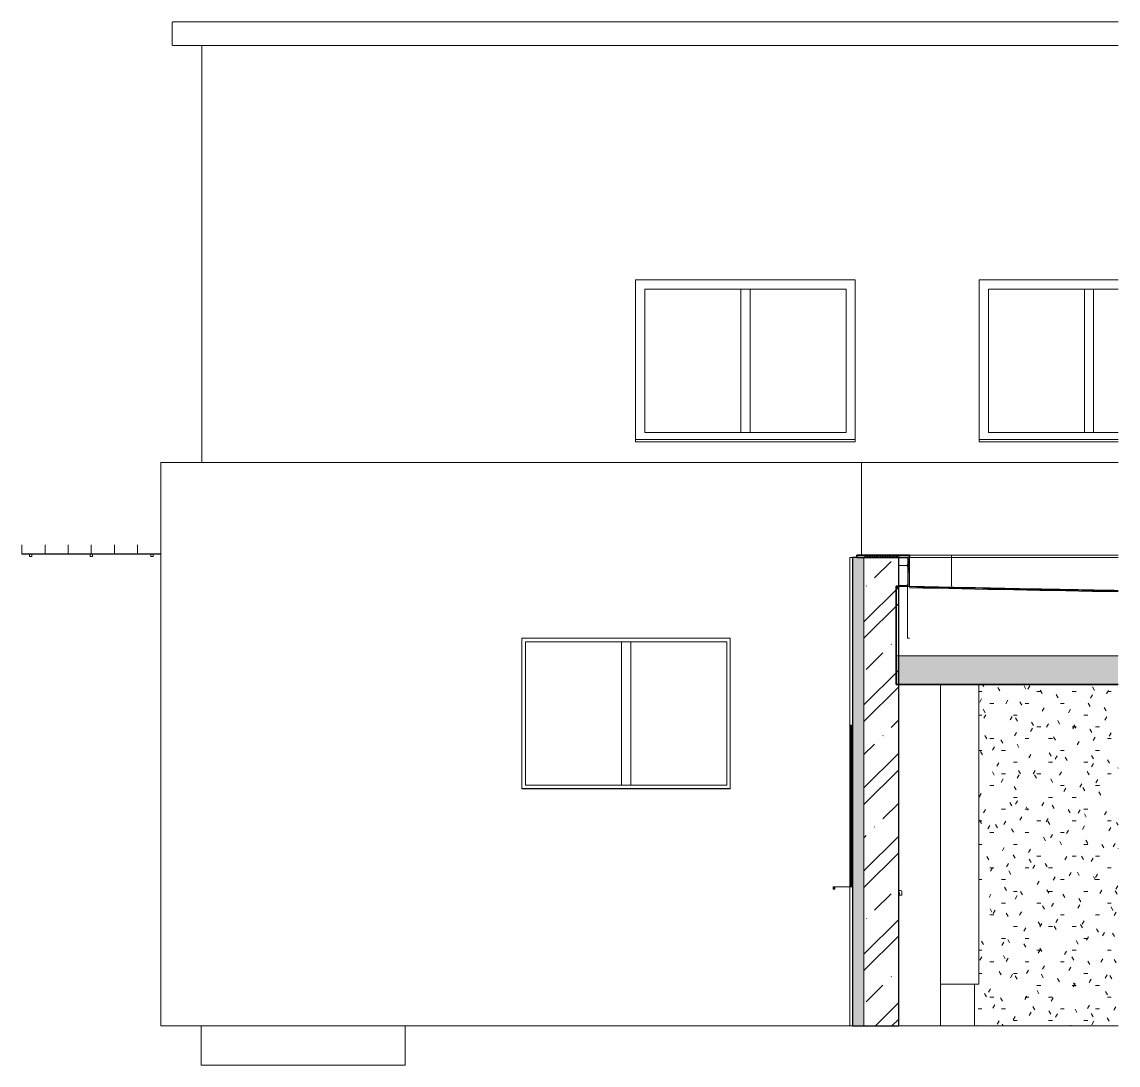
# Model space of a CAD drawing. Header units: millimetres. Extents: x -20192 to 462224, y -45352 to 20466.
# Drawn here: x 108540 to 118017, y 530 to 9550 of the extents above; entities that cross this region are included whole.
import ezdxf

# ---------------------------------------------------------------- set-up
doc = ezdxf.new("R2010")
doc.units = ezdxf.units.MM
for name, color, linetype, lineweight in [('A-GENM', 13, 'Continuous', 9), ('A-GLAZ', 151, 'Continuous', 9), ('A-ROOF', 132, 'Continuous', 9), ('A-ROOF-OTLN', 132, 'Continuous', 9), ('A-ROOF-PATT', 132, 'Continuous', 35), ('A-WALL', 113, 'Continuous', 9), ('A-WALL-PATT', 111, 'Continuous', 25), ('M-EQPM', 50, 'Continuous', 9), ('Q-SPCQ', 91, 'Continuous', 9), ('S-COLS', 52, 'Continuous', 9)]:
    doc.layers.add(name, color=color, linetype=linetype, lineweight=lineweight)

# ---------------------------------------------------------------- blocks, each defined once
blk = doc.blocks.new('parapet s nosem_vnitní - parapet s nosem_vnitní-1280358-VB3-S-Bourání')
at = {"layer": 'A-GENM'}
for p, q in [((71745.6, 2040), (71729.5, 2040)), ((71729.5, 2020), (71735.6, 2020)), ((71731, 2000), (71731, 2020)), ((71735.6, 2000), (71731, 2000)), ((71735.6, 2020), (71735.6, 2000)), ((71735.6, 2000), (71755.6, 2000)), ((71755.6, 2000), (71755.6, 2030))]:
    blk.add_line(p, q, dxfattribs=at)
blk.add_ellipse((71745.6, 2030), major_axis=(0, 10), ratio=0.999989, start_param=4.712389, end_param=6.283185, dxfattribs=at)
blk = doc.blocks.new('parapet_ext - parapet_ext-1802137-VB3-S-Bourání')
at = {"layer": 'Q-SPCQ'}
for p, q in [((71171.2, 2050), (71171.2, 2072)), ((71175.4, 2072), (71171.2, 2072)), ((71175.4, 2050), (71171.2, 2050)), ((71325.4, 2072), (71175.4, 2072)), ((71175.4, 2072), (71175.4, 2050)), ((71175.4, 2050), (71177.4, 2050)), ((71177.4, 2070), (71325.4, 2070)), ((71177.4, 2050), (71177.4, 2070))]:
    blk.add_line(p, q, dxfattribs=at)
blk = doc.blocks.new('parapet s nosem_vnitní - parapet s nosem_vnitní-V30-VB3-S-Bourání')
at = {"layer": 'A-GENM'}
blk.add_line((71729.5, 2000), (71731, 2000), dxfattribs=at)
blk = doc.blocks.new('parapet_ext - parapet_ext-V31-VB3-S-Bourání')
at = {"layer": 'Q-SPCQ'}
for p, q in [((71162, 2050), (71162, 2072)), ((71166.1, 2072), (71162, 2072)), ((71166.1, 2050), (71162, 2050)), ((71171.2, 2072), (71166.1, 2072)), ((71166.1, 2072), (71166.1, 2050)), ((71166.1, 2050), (71168.1, 2050)), ((71168.1, 2070), (71171.2, 2070)), ((71168.1, 2050), (71168.1, 2070))]:
    blk.add_line(p, q, dxfattribs=at)
blk = doc.blocks.new('OKNO_2k_ - OKNO_2k_1900x1400-1963756-VB3-S-Bourání')
at = {"layer": 'A-GLAZ'}
for p, q in [((69534.2, 6000), (69534.2, 7240)), ((69534.2, 7240), (71274.2, 7240)), ((70364.2, 6000), (70364.2, 7240)), ((70444.2, 7240), (70364.2, 7240)), ((70444.2, 6000), (70444.2, 7240)), ((71274.2, 7240), (71274.2, 6000)), ((71274.2, 6000), (69534.2, 6000)), ((70444.2, 6000), (70364.2, 6000))]:
    blk.add_line(p, q, dxfattribs=at)
blk = doc.blocks.new('parapet s nosem_vnitní - parapet s nosem_vnitní-1354054-VB3-S-Bourání')
at = {"layer": 'A-GENM'}
blk.add_line((71354.2, 5940), (69454.2, 5940), dxfattribs=at)
blk = doc.blocks.new('OKNO_2k_ - OKNO_2k_1900x1400-V32-VB3-S-Bourání')
at = {"layer": 'A-GLAZ'}
for p, q in [((72504.7, 6000), (72504.7, 7240)), ((72504.7, 7240), (73626.4, 7240)), ((73334.7, 6000), (73334.7, 7240)), ((73414.7, 7240), (73334.7, 7240)), ((73414.7, 6000), (73414.7, 7240)), ((73626.4, 6000), (72504.7, 6000)), ((73414.7, 6000), (73334.7, 6000))]:
    blk.add_line(p, q, dxfattribs=at)
blk = doc.blocks.new('parapet s nosem_vnitní - parapet s nosem_vnitní-V33-VB3-S-Bourání')
at = {"layer": 'A-GENM'}
blk.add_line((73626.4, 5940), (72424.7, 5940), dxfattribs=at)
blk = doc.blocks.new('OKNO_2k_ - OKNO_2k_1900x1400-1963744-VB3-S-Bourání')
at = {"layer": 'A-GLAZ'}
for p, q in [((68502.4, 2950), (68502.4, 4190)), ((68502.4, 4190), (70242.4, 4190)), ((69332.4, 2950), (69332.4, 4190)), ((69412.4, 4190), (69332.4, 4190)), ((69412.4, 4190), (69412.4, 2950)), ((70242.4, 4190), (70242.4, 2950)), ((70242.4, 2950), (68502.4, 2950)), ((69412.4, 2950), (69332.4, 2950))]:
    blk.add_line(p, q, dxfattribs=at)
blk = doc.blocks.new('parapet_ext - parapet_ext-1802132-VB3-S-Bourání')
at = {"layer": 'Q-SPCQ'}
blk.add_line((70272.4, 2922), (68472.4, 2922), dxfattribs=at)
blk = doc.blocks.new('FP_34-VB3-S-Bourání')
at = {"layer": 'M-EQPM'}
for p, q in [((64349.3, 5029.2), (64349.3, 4950.4)), ((64549.3, 5029.2), (64549.3, 4950.4)), ((64749.3, 5029.2), (64749.3, 4950.4)), ((64949.3, 5029.2), (64949.3, 4950.4)), ((65149.3, 5029.2), (65149.3, 4950.4))]:
    blk.add_line(p, q, dxfattribs=at)
blk = doc.blocks.new('DPS_stříška_hlavní_vstup_2 - DPS_stříška_hlavní_vstup_2-1605088-VB3-S-Bourání')
at = {"layer": 'M-EQPM'}
h = blk.add_hatch(dxfattribs=at)
h.set_pattern_fill('FP_49', color=256, style=0, pattern_type=2)
h.set_pattern_definition([(90, (64149.29, 4093.95), (-200, 1e-14), [])])
h.paths.add_polyline_path([(65349.3, 4949.3), (64149.3, 4949.3), (64149.3, 4947.5), (65349.3, 4947.5)])
for p, q in [((64149.3, 5028.4), (64149.3, 4949.3)), ((64149.3, 4947.5), (64149.3, 4949.3)), ((64149.3, 4949.3), (65349.3, 4949.3)), ((65349.3, 4947.5), (64149.3, 4947.5)), ((64234.3, 4947.5), (64214.3, 4947.5)), ((64214.3, 4947.5), (64214.3, 4928.7)), ((64214.3, 4928.7), (64224.3, 4928.7)), ((64224.3, 4928.7), (64234.3, 4928.7)), ((64234.3, 4928.7), (64234.3, 4947.5)), ((64759.3, 4947.5), (64739.3, 4947.5)), ((64739.3, 4947.5), (64739.3, 4928.7)), ((64739.3, 4928.7), (64749.3, 4928.7)), ((64749.3, 4928.7), (64759.3, 4928.7)), ((64759.3, 4928.7), (64759.3, 4947.5)), ((65284.3, 4947.5), (65264.3, 4947.5)), ((65264.3, 4947.5), (65264.3, 4928.7)), ((65264.3, 4928.7), (65274.3, 4928.7)), ((65274.3, 4928.7), (65284.3, 4928.7)), ((65284.3, 4928.7), (65284.3, 4947.5))]:
    blk.add_line(p, q, dxfattribs=at)
blk.add_blockref('FP_34-VB3-S-Bourání', (0, 0), dxfattribs=at)

msp = doc.modelspace()

# ---------------------------------------------------------------- hatches: boundary and pattern name
at = {"layer": 'A-ROOF-PATT', "lineweight": 9}
h = msp.add_hatch(dxfattribs=at)
h.set_pattern_fill('FP_21', color=41, angle=-180, style=0, pattern_type=2)
h.set_pattern_definition([(270, (118366.2, 4940), (1270, 8e-14), []), (270, (118376.3, 4940), (1270, 8e-14), []), (270, (118386.5, 4940), (1270, 8e-14), []), (270, (118396.6, 4940), (1270, 8e-14), []), (270, (118406.8, 4940), (1270, 8e-14), []), (270, (118417, 4940), (1270, 8e-14), []), (270, (118427.1, 4940), (1270, 8e-14), []), (270, (118437.3, 4940), (1270, 8e-14), []), (270, (118447.4, 4940), (1270, 8e-14), []), (270, (118457.6, 4940), (1270, 8e-14), []), (270, (118467.8, 4940), (1270, 8e-14), []), (270, (118477.9, 4940), (1270, 8e-14), []), (270, (118488.1, 4940), (1270, 8e-14), []), (270, (118498.2, 4940), (1270, 8e-14), []), (270, (118508.4, 4940), (1270, 8e-14), []), (270, (118518.6, 4940), (1270, 8e-14), []), (270, (118528.7, 4940), (1270, 8e-14), []), (270, (118538.9, 4940), (1270, 8e-14), []), (270, (118549, 4940), (1270, 8e-14), []), (270, (118559.2, 4940), (1270, 8e-14), []), (270, (118569.4, 4940), (1270, 8e-14), []), (270, (118579.5, 4940), (1270, 8e-14), []), (270, (118589.7, 4940), (1270, 8e-14), []), (270, (118599.8, 4940), (1270, 8e-14), []), (270, (118610, 4940), (1270, 8e-14), []), (270, (118620.2, 4940), (1270, 8e-14), []), (270, (118630.3, 4940), (1270, 8e-14), []), (270, (118640.5, 4940), (1270, 8e-14), []), (270, (118650.6, 4940), (1270, 8e-14), []), (270, (118660.8, 4940), (1270, 8e-14), []), (270, (119001.2, 4940), (1270, 8e-14), []), (270, (119011.3, 4940), (1270, 8e-14), []), (270, (119021.5, 4940), (1270, 8e-14), []), (270, (119031.6, 4940), (1270, 8e-14), []), (270, (119041.8, 4940), (1270, 8e-14), []), (270, (119052, 4940), (1270, 8e-14), []), (270, (119062.1, 4940), (1270, 8e-14), []), (270, (119072.3, 4940), (1270, 8e-14), []), (270, (119082.4, 4940), (1270, 8e-14), []), (270, (119092.6, 4940), (1270, 8e-14), []), (270, (119102.8, 4940), (1270, 8e-14), []), (270, (119112.9, 4940), (1270, 8e-14), []), (270, (119123.1, 4940), (1270, 8e-14), []), (270, (119133.2, 4940), (1270, 8e-14), []), (270, (119143.4, 4940), (1270, 8e-14), []), (270, (119153.6, 4940), (1270, 8e-14), []), (270, (119163.7, 4940), (1270, 8e-14), []), (270, (119173.9, 4940), (1270, 8e-14), []), (270, (119184, 4940), (1270, 8e-14), []), (270, (119194.2, 4940), (1270, 8e-14), []), (270, (119204.4, 4940), (1270, 8e-14), []), (270, (119214.5, 4940), (1270, 8e-14), []), (270, (119224.7, 4940), (1270, 8e-14), []), (270, (119234.8, 4940), (1270, 8e-14), []), (270, (119245, 4940), (1270, 8e-14), []), (270, (119255.2, 4940), (1270, 8e-14), []), (270, (119265.3, 4940), (1270, 8e-14), []), (270, (119275.5, 4940), (1270, 8e-14), []), (270, (119285.6, 4940), (1270, 8e-14), []), (270, (119295.8, 4940), (1270, 8e-14), [])])
h.paths.add_polyline_path([(115759.5, 4920), (116213.6, 4920), (116213.6, 4940), (115759.5, 4940)])
h = msp.add_hatch(dxfattribs=at)
h.set_pattern_fill('FP_46', color=256, angle=-180, style=0, pattern_type=2)
h.set_pattern_definition([(271.46, (120272, 4612.3), (1269.6, 32.34), []), (271.46, (120282.1, 4612.6), (1269.6, 32.34), []), (271.46, (120292.3, 4612.8), (1269.6, 32.34), []), (271.46, (120302.4, 4613.1), (1269.6, 32.34), []), (271.46, (120312.6, 4613.4), (1269.6, 32.34), []), (271.46, (120322.7, 4613.6), (1269.6, 32.34), []), (271.46, (120332.9, 4613.9), (1269.6, 32.34), []), (271.46, (120343, 4614.1), (1269.6, 32.34), []), (271.46, (120353.2, 4614.4), (1269.6, 32.34), []), (271.46, (120363.4, 4614.6), (1269.6, 32.34), []), (271.46, (120373.5, 4614.9), (1269.6, 32.34), []), (271.46, (120383.7, 4615.2), (1269.6, 32.34), []), (271.46, (120393.8, 4615.4), (1269.6, 32.34), []), (271.46, (120404, 4615.7), (1269.6, 32.34), []), (271.46, (120414.2, 4616), (1269.6, 32.34), []), (271.46, (120424.3, 4616.2), (1269.6, 32.34), []), (271.46, (120434.5, 4616.5), (1269.6, 32.34), []), (271.46, (120444.6, 4616.7), (1269.6, 32.34), []), (271.46, (120454.8, 4617), (1269.6, 32.34), []), (271.46, (120465, 4617.2), (1269.6, 32.34), []), (271.46, (120475.1, 4617.5), (1269.6, 32.34), []), (271.46, (120485.3, 4617.7), (1269.6, 32.34), []), (271.46, (120495.4, 4618), (1269.6, 32.34), []), (271.46, (120505.6, 4618.3), (1269.6, 32.34), []), (271.46, (120515.7, 4618.5), (1269.6, 32.34), []), (271.46, (120525.9, 4618.8), (1269.6, 32.34), []), (271.46, (120536, 4619), (1269.6, 32.34), []), (271.46, (120546.2, 4619.3), (1269.6, 32.34), []), (271.46, (120556.3, 4619.6), (1269.6, 32.34), []), (271.46, (120566.5, 4619.8), (1269.6, 32.34), []), (271.46, (120906.8, 4628.5), (1269.6, 32.34), []), (271.46, (120916.9, 4628.7), (1269.6, 32.34), []), (271.46, (120927.1, 4629), (1269.6, 32.34), []), (271.46, (120937.2, 4629.3), (1269.6, 32.34), []), (271.46, (120947.4, 4629.5), (1269.6, 32.34), []), (271.46, (120957.5, 4629.8), (1269.6, 32.34), []), (271.46, (120967.7, 4630), (1269.6, 32.34), []), (271.46, (120977.9, 4630.3), (1269.6, 32.34), []), (271.46, (120988, 4630.5), (1269.6, 32.34), []), (271.46, (120998.2, 4630.8), (1269.6, 32.34), []), (271.46, (121008.3, 4631.1), (1269.6, 32.34), []), (271.46, (121018.5, 4631.3), (1269.6, 32.34), []), (271.46, (121028.6, 4631.6), (1269.6, 32.34), []), (271.46, (121038.8, 4631.8), (1269.6, 32.34), []), (271.46, (121049, 4632.1), (1269.6, 32.34), []), (271.46, (121059.1, 4632.4), (1269.6, 32.34), []), (271.46, (121069.3, 4632.6), (1269.6, 32.34), []), (271.46, (121079.4, 4632.9), (1269.6, 32.34), []), (271.46, (121089.6, 4633.1), (1269.6, 32.34), []), (271.46, (121099.7, 4633.4), (1269.6, 32.34), []), (271.46, (121109.9, 4633.7), (1269.6, 32.34), []), (271.46, (121120, 4633.9), (1269.6, 32.34), []), (271.46, (121130.2, 4634.2), (1269.6, 32.34), []), (271.46, (121140.4, 4634.4), (1269.6, 32.34), []), (271.46, (121150.5, 4634.7), (1269.6, 32.34), []), (271.46, (121160.7, 4635), (1269.6, 32.34), []), (271.46, (121170.8, 4635.2), (1269.6, 32.34), []), (271.46, (121181, 4635.5), (1269.6, 32.34), []), (271.46, (121191.1, 4635.7), (1269.6, 32.34), []), (271.46, (121201.3, 4636), (1269.6, 32.34), [])])
h.paths.add_polyline_path([(118017.4, 4621.8), (118017.4, 4631.8), (117026.5, 4650.3), (116215.5, 4667.4), (116215.5, 4657.5), (116766.3, 4646.6)])
h.paths.add_polyline_path([(116120.5, 4659.6), (116120.5, 4669.5), (116099.6, 4670), (116099.6, 4660), (116110.1, 4659.8)])
at = {"layer": 'A-ROOF-PATT'}
msp.add_hatch(color=256, dxfattribs=at).paths.add_polyline_path([(116215.5, 3820), (118017.4, 3820), (118017.4, 4070), (116099.6, 4070), (116099.6, 3820), (116140.8, 3820)])
at = {"layer": 'A-WALL-PATT', "lineweight": 9}
msp.add_hatch(color=41, dxfattribs=at).paths.add_polyline_path([(115720.5, 870), (115820.5, 870), (115820.5, 4920), (115720.5, 4920), (115720.5, 1424.2)])
h = msp.add_hatch(dxfattribs=at)
h.set_pattern_fill('FP_50', color=256, angle=135, style=0, pattern_type=2)
h.set_pattern_definition([(45, (77691, 1e-10), (-359.21, 359.21), []), (45, (77834.7, 1e-10), (-359.21, 359.21), []), (45, (78122.06, 1e-10), (-215.526, 502.8943), [203.2, -101.6, 3.353, -98.247])])
h.paths.add_polyline_path([(115820.5, 870), (116120.5, 870), (116120.5, 4920), (115820.5, 4920), (115820.5, 1424.2)])
h = msp.add_hatch(dxfattribs=at)
h.set_pattern_fill('FP_47', color=256, style=0, pattern_type=2)
h.set_pattern_definition([(0, (77691.005, 0), (150, 86.6), [100, -200]), (60, (77791.005, 0), (0.0022, 173.20381), [100, -200]), (300, (77791.005, 0), (149.9978, -86.60381), [100, -200])])
h.paths.add_polyline_path([(116200.5, 4667.7), (116200.5, 4920), (116120.5, 4920), (116120.5, 4669.5), (116160.5, 4668.6)])
h = msp.add_hatch(dxfattribs=at)
h.set_pattern_fill('FP_48', color=256, angle=180, style=0, pattern_type=2)
h.set_pattern_definition([(180, (116215.5, 5722.2), (-2e-13, -1270), []), (180, (116215.5, 5712), (-2e-13, -1270), []), (180, (116215.5, 5701.9), (-2e-13, -1270), []), (180, (116215.5, 5691.7), (-2e-13, -1270), []), (180, (116215.5, 5681.5), (-2e-13, -1270), []), (180, (116215.5, 5671.4), (-2e-13, -1270), []), (180, (116215.5, 5661.2), (-2e-13, -1270), []), (180, (116215.5, 5651), (-2e-13, -1270), []), (180, (116215.5, 5640.9), (-2e-13, -1270), []), (180, (116215.5, 5630.7), (-2e-13, -1270), []), (180, (116215.5, 5620.6), (-2e-13, -1270), []), (180, (116215.5, 5610.4), (-2e-13, -1270), []), (180, (116215.5, 5600.3), (-2e-13, -1270), []), (180, (116215.5, 5590.1), (-2e-13, -1270), []), (180, (116215.5, 5580), (-2e-13, -1270), []), (180, (116215.5, 5569.8), (-2e-13, -1270), []), (180, (116215.5, 5559.6), (-2e-13, -1270), []), (180, (116215.5, 5549.5), (-2e-13, -1270), []), (180, (116215.5, 5539.3), (-2e-13, -1270), []), (180, (116215.5, 5529.1), (-2e-13, -1270), []), (180, (116215.5, 5519), (-2e-13, -1270), []), (180, (116215.5, 5508.8), (-2e-13, -1270), []), (180, (116215.5, 5498.7), (-2e-13, -1270), []), (180, (116215.5, 5488.5), (-2e-13, -1270), []), (180, (116215.5, 5478.3), (-2e-13, -1270), []), (180, (116215.5, 5468.2), (-2e-13, -1270), []), (180, (116215.5, 5458), (-2e-13, -1270), []), (180, (116215.5, 5447.9), (-2e-13, -1270), []), (180, (116215.5, 5437.7), (-2e-13, -1270), []), (180, (116215.5, 5427.5), (-2e-13, -1270), []), (180, (116215.5, 5087.2), (-2e-13, -1270), []), (180, (116215.5, 5077), (-2e-13, -1270), []), (180, (116215.5, 5066.9), (-2e-13, -1270), []), (180, (116215.5, 5056.7), (-2e-13, -1270), []), (180, (116215.5, 5046.5), (-2e-13, -1270), []), (180, (116215.5, 5036.4), (-2e-13, -1270), []), (180, (116215.5, 5026.2), (-2e-13, -1270), []), (180, (116215.5, 5016), (-2e-13, -1270), []), (180, (116215.5, 5005.9), (-2e-13, -1270), []), (180, (116215.5, 4995.7), (-2e-13, -1270), []), (180, (116215.5, 4985.6), (-2e-13, -1270), []), (180, (116215.5, 4975.4), (-2e-13, -1270), []), (180, (116215.5, 4965.3), (-2e-13, -1270), []), (180, (116215.5, 4955.1), (-2e-13, -1270), []), (180, (116215.5, 4945), (-2e-13, -1270), []), (180, (116215.5, 4934.8), (-2e-13, -1270), []), (180, (116215.5, 4924.6), (-2e-13, -1270), []), (180, (116215.5, 4914.5), (-2e-13, -1270), []), (180, (116215.5, 4904.3), (-2e-13, -1270), []), (180, (116215.5, 4894.1), (-2e-13, -1270), []), (180, (116215.5, 4884), (-2e-13, -1270), []), (180, (116215.5, 4873.8), (-2e-13, -1270), []), (180, (116215.5, 4863.7), (-2e-13, -1270), []), (180, (116215.5, 4853.5), (-2e-13, -1270), []), (180, (116215.5, 4843.3), (-2e-13, -1270), []), (180, (116215.5, 4833.2), (-2e-13, -1270), []), (180, (116215.5, 4823), (-2e-13, -1270), []), (180, (116215.5, 4812.9), (-2e-13, -1270), []), (180, (116215.5, 4802.7), (-2e-13, -1270), []), (180, (116215.5, 4792.5), (-2e-13, -1270), [])])
h.paths.add_polyline_path([(116215.5, 4667.4), (116215.5, 4920), (116200.5, 4920), (116200.5, 4667.7), (116208, 4667.6)])
h = msp.add_hatch(dxfattribs=at)
h.set_pattern_fill('FP_45', color=256, style=0, pattern_type=2)
h.set_pattern_definition([(0, (77691, 0), (406.4, 101.6), [33.528, -271.272, 33.528, -271.272, -1625.6]), (0, (77691, 0), (406.4, 101.6), [-609.6, 33.528, -576.072, 33.528, -271.272, -711.2]), (0, (77691, 0), (406.4, 101.6), [-1524, 33.528, -169.672, 33.528, -474.472]), (120, (77843.4, 50.8), (-291.18818, 301.15272), [33.528, -271.272, 33.528, -271.272, -1625.6]), (120, (77843.4, 50.8), (-291.18818, 301.15272), [-609.6, 33.528, -576.072, 33.528, -271.272, -711.2]), (120, (77843.4, 50.8), (-291.18818, 301.15272), [-1524, 33.528, -169.672, 33.528, -474.472]), (240, (77894.2, 254), (-115.21182, -402.75272), [33.528, -271.272, 33.528, -271.272, -1625.6]), (240, (77894.2, 254), (-115.21182, -402.75272), [-609.6, 33.528, -576.072, 33.528, -271.272, -711.2]), (240, (77894.2, 254), (-115.21182, -402.75272), [-1524, 33.528, -169.672, 33.528, -474.472])])
h.paths.add_polyline_path([(118017.4, 870), (118017.4, 3820), (116813.5, 3820), (116813.5, 1230), (116775.6, 1230), (116775.6, 870)])

# ---------------------------------------------------------------- linework, layer by layer
at = {"layer": 'A-ROOF', "color": 40, "lineweight": 35}
for p, q in [((116213.6, 4940), (115759.5, 4940)), ((115759.5, 4940), (115759.5, 4920)), ((116213.6, 4920), (116213.6, 4940)), ((115759.5, 4920), (116213.6, 4920))]:
    msp.add_line(p, q, dxfattribs=at)
at = {"layer": 'A-ROOF', "color": 41}
for p, q in [((116213.6, 4940), (118017.4, 4940)), ((116578.5, 4920), (116578.5, 4940)), ((118017.4, 4920), (116215.5, 4920))]:
    msp.add_line(p, q, dxfattribs=at)
at = {"layer": 'A-ROOF', "lineweight": 35}
for p, q in [((116099.6, 4670), (116099.6, 3820)), ((116099.6, 3820), (118017.4, 3820))]:
    msp.add_line(p, q, dxfattribs=at)
at = {"layer": 'A-ROOF'}
msp.add_line((116099.6, 4070), (118017.4, 4070), dxfattribs=at)
at = {"layer": 'A-ROOF', "lineweight": 35, "flags": 128}
msp.add_lwpolyline([(116120.5, 4669.5), (116110.1, 4669.8), (116099.6, 4670)], dxfattribs=at)
at = {"layer": 'A-ROOF', "flags": 128}
msp.add_lwpolyline([(116120.5, 4659.6), (116110.1, 4659.8), (116099.6, 4660)], dxfattribs=at)
at = {"layer": 'A-ROOF', "lineweight": 35}
msp.add_open_spline([(118017.4, 4631.7), (117923.6, 4633.4), (117660.9, 4638.1), (117060.3, 4649.4), (116553.5, 4659.9), (116215.5, 4667.4)], degree=3, knots=[0.5062758, 0.5062758, 0.5062758, 0.5062758, 0.5833333, 0.7222222, 1, 1, 1, 1], dxfattribs=at)
at = {"layer": 'A-ROOF'}
msp.add_open_spline([(118017.4, 4621.7), (117416.7, 4632.5), (116816.1, 4644.5), (116215.5, 4657.5)], degree=3, dxfattribs=at)
at = {"layer": 'A-ROOF-OTLN'}
for p, q in [((109840.3, 9351.6), (109840.3, 9543.8)), ((118017.4, 9549.8), (109846.3, 9549.8)), ((109846.3, 9345.6), (118017.4, 9345.6))]:
    msp.add_line(p, q, dxfattribs=at)
for points, knots in [([(109840.3, 9543.8), (109840.3, 9544.4), (109840.4, 9545.2), (109840.8, 9546.1), (109841.1, 9546.9), (109841.5, 9547.4), (109841.8, 9547.8), (109842.2, 9548.2), (109842.6, 9548.6), (109843.2, 9549), (109843.7, 9549.2), (109844, 9549.4), (109844.4, 9549.5), (109844.8, 9549.6), (109845.1, 9549.7), (109845.5, 9549.8), (109845.9, 9549.8), (109846.2, 9549.8), (109846.3, 9549.8)], [0, 0, 0, 0, 0.125, 0.1875, 0.25, 0.3125, 0.34375, 0.375, 0.4375, 0.5, 0.53125, 0.5625, 0.59375, 0.625, 0.65625, 0.6875, 0.71875, 0.75, 0.75, 0.75, 0.75]), ([(109846.3, 9345.6), (109846.2, 9345.6), (109845.9, 9345.6), (109845.5, 9345.7), (109845.1, 9345.7), (109844.8, 9345.8), (109844.4, 9345.9), (109844, 9346.1), (109843.7, 9346.2), (109843.3, 9346.4), (109843, 9346.6), (109842.5, 9346.9), (109842.2, 9347.3), (109841.8, 9347.7), (109841.5, 9348.1), (109841.1, 9348.6), (109840.8, 9349.3), (109840.4, 9350.3), (109840.3, 9351.1), (109840.3, 9351.6)], [0.3333333, 0.3333333, 0.3333333, 0.3333333, 0.3611111, 0.3888889, 0.4166667, 0.4444444, 0.4722222, 0.5, 0.5277778, 0.5555556, 0.5833333, 0.6111111, 0.6666667, 0.6944444, 0.7222222, 0.7777778, 0.8333333, 0.8888889, 1, 1, 1, 1])]:
    msp.add_open_spline(points, degree=3, knots=knots, dxfattribs=at)
at = {"layer": 'A-WALL'}
for p, q in [((110095.3, 5740), (110095.3, 9345.8)), ((113845.2, 7320), (115745.2, 7320)), ((113845.2, 5920), (113845.2, 7320)), ((115745.2, 7320), (115745.2, 5920)), ((116815.7, 7320), (118017.4, 7320)), ((116815.7, 5920), (116815.7, 7320)), ((115745.2, 5920), (113845.2, 5920)), ((118017.4, 5920), (116815.7, 5920)), ((109740.3, 870), (109740.3, 5740)), ((115798.5, 5740), (109740.3, 5740)), ((115798.5, 4940), (115798.5, 5740)), ((118017.4, 5740), (115798.7, 5740)), ((115798.7, 5740), (115798.7, 4940)), ((116200.5, 4920), (116200.5, 4667.7)), ((116578.5, 4920), (116578.5, 4670.3)), ((116197, 4667.8), (116197, 4220)), ((116196.5, 4220), (116196.5, 4544)), ((112863.5, 2920), (112863.5, 4220)), ((112863.5, 4220), (114663.5, 4220)), ((114663.5, 4220), (114663.5, 2920)), ((116196.5, 4220), (116215.5, 4220)), ((116813.5, 3820), (116813.5, 1230)), ((114663.5, 2920), (112863.5, 2920)), ((116813.5, 1230), (116775.6, 1230)), ((116775.6, 1230), (116775.6, 870)), ((109740.3, 870), (115720.5, 870)), ((110090.3, 870), (110090.3, 530)), ((111852.5, 530), (111852.5, 870)), ((116483.5, 870), (118017.4, 870)), ((110090.3, 530), (111852.5, 530))]:
    msp.add_line(p, q, dxfattribs=at)
at = {"layer": 'A-WALL', "color": 41}
for p, q in [((115720.5, 4920), (115698.5, 4920)), ((115698.5, 4920), (115698.5, 2072)), ((115703, 2072), (115703, 3470)), ((115703, 3470), (115707.1, 3470)), ((115707.1, 3470), (115707.1, 2072)), ((115712.2, 2072), (115712.2, 3470)), ((115712.2, 3470), (115716.4, 3470)), ((115716.4, 3470), (115716.4, 2070)), ((115698.5, 2070), (115698.5, 870))]:
    msp.add_line(p, q, dxfattribs=at)
at = {"layer": 'A-WALL', "color": 2, "lineweight": 25}
msp.add_line((115720.5, 4920), (115720.5, 870), dxfattribs=at)
at = {"layer": 'A-WALL', "lineweight": 25}
for p, q in [((116215.5, 4920), (115720.5, 4920)), ((116120.5, 870), (116120.5, 4920)), ((116215.5, 4667.4), (116215.5, 4920)), ((115720.5, 870), (116120.5, 870))]:
    msp.add_line(p, q, dxfattribs=at)
at = {"layer": 'A-WALL', "color": 50}
msp.add_line((115820.5, 870), (115820.5, 4920), dxfattribs=at)
at = {"layer": 'A-WALL', "flags": 128}
for points in [[(116120.5, 4669.5), (116160.5, 4668.6), (116200.5, 4667.7)], [(116200.5, 4667.7), (116208, 4667.6), (116215.5, 4667.4)]]:
    msp.add_lwpolyline(points, dxfattribs=at)
at = {"layer": 'S-COLS'}
for p, q in [((116483.5, 3820), (116483.5, 870)), ((116813.5, 1230), (116813.5, 3820)), ((116775.6, 1230), (116483.5, 1230)), ((116813.5, 1230), (116775.6, 1230)), ((116483.5, 870), (116120.5, 870))]:
    msp.add_line(p, q, dxfattribs=at)

# ---------------------------------------------------------------- block references
at = {"layer": 'A-GENM'}
for name in ['parapet s nosem_vnitní - parapet s nosem_vnitní-1354054-VB3-S-Bourání', 'parapet s nosem_vnitní - parapet s nosem_vnitní-V33-VB3-S-Bourání', 'parapet s nosem_vnitní - parapet s nosem_vnitní-1280358-VB3-S-Bourání', 'parapet s nosem_vnitní - parapet s nosem_vnitní-V30-VB3-S-Bourání']:
    msp.add_blockref(name, (44391, 0), dxfattribs=at)
at = {"layer": 'A-GLAZ'}
for name in ['OKNO_2k_ - OKNO_2k_1900x1400-1963756-VB3-S-Bourání', 'OKNO_2k_ - OKNO_2k_1900x1400-V32-VB3-S-Bourání', 'OKNO_2k_ - OKNO_2k_1900x1400-1963744-VB3-S-Bourání']:
    msp.add_blockref(name, (44391, 0), dxfattribs=at)
at = {"layer": 'M-EQPM'}
msp.add_blockref('DPS_stříška_hlavní_vstup_2 - DPS_stříška_hlavní_vstup_2-1605088-VB3-S-Bourání', (44391, 0), dxfattribs=at)
at = {"layer": 'Q-SPCQ'}
for name in ['parapet_ext - parapet_ext-1802132-VB3-S-Bourání', 'parapet_ext - parapet_ext-V31-VB3-S-Bourání', 'parapet_ext - parapet_ext-1802137-VB3-S-Bourání']:
    msp.add_blockref(name, (44391, 0), dxfattribs=at)

doc.saveas('drawing.dxf')
